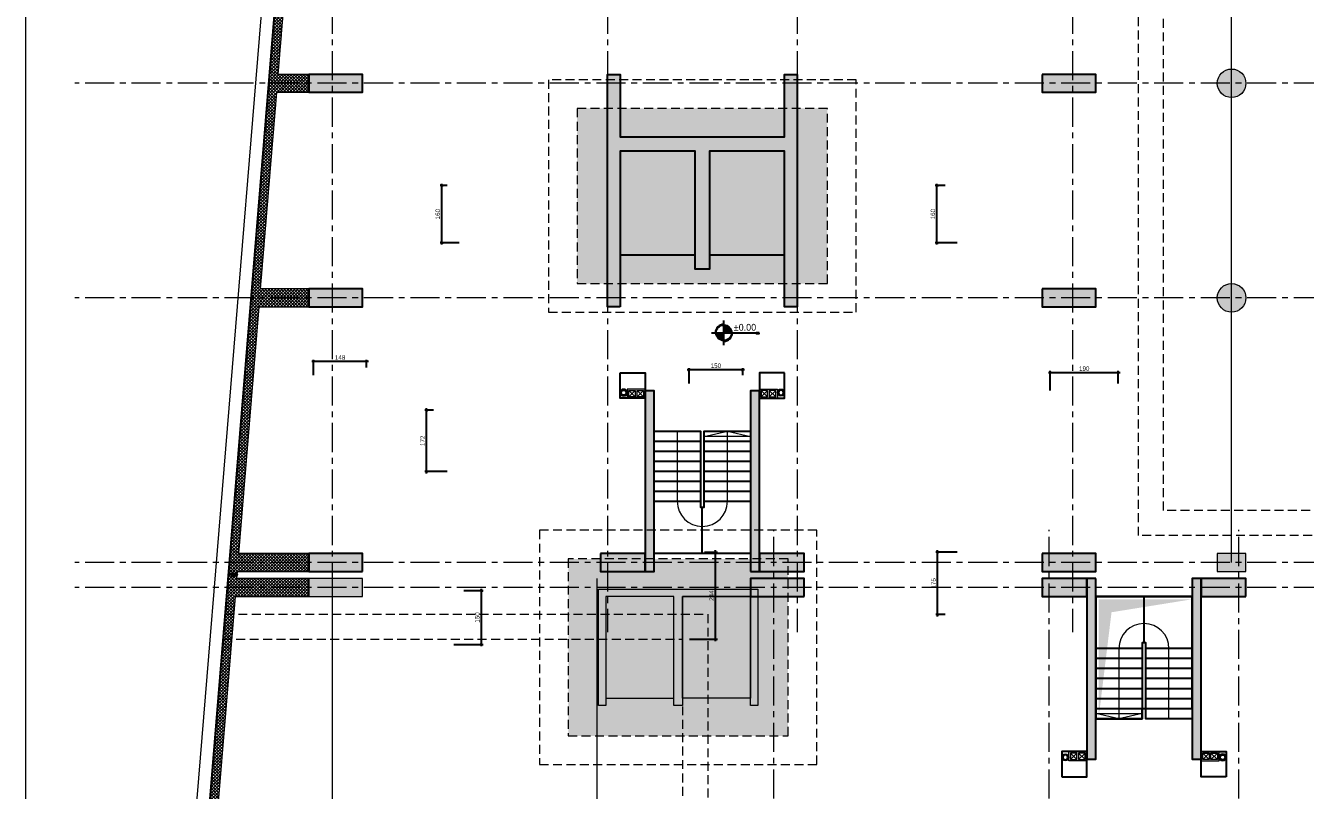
# Model space of a CAD drawing. Header units: centimetres. Extents: x 54080 to 84019, y -57712 to -39496.
# Drawn here: x 78618 to 82197, y -44004 to -41866 of the extents above; entities that cross this region are included whole.
import ezdxf
from ezdxf.enums import TextEntityAlignment as Align

# ---------------------------------------------------------------- set-up
doc = ezdxf.new("R2010")
doc.units = ezdxf.units.CM
doc.header["$LTSCALE"] = 50
doc.header["$MEASUREMENT"] = 0
for name, pattern in [('23486-A01$0${ Chain Double-Dash }', [0]), ('AXES', [2, 1.25, -0.25, 0.25, -0.25]), ('CACHE', [0.375, 0.25, -0.125]), ('CONTINU', [0]), ('Dot & Dashed', [335.138881, 158.75, -88.194444, 0, -88.194437])]:
    doc.linetypes.add(name, pattern=pattern)
doc.layers.get('0').update_dxf_attribs({"color": 8})
for name, color, linetype, lineweight in [('ARCHITECTE', 252, 'Continuous', 13), ('BETON CACHE', 4, 'CACHE', 5), ('BETON HACHURE', 253, 'Continuous', 13), ('JOINT JEKTO', 150, 'AXES', 35), ('PERCEMENT', 253, 'Continuous', 20)]:
    doc.layers.add(name, color=color, linetype=linetype, lineweight=lineweight)
for name, color, linetype in [('ARMINF', 1, 'Continuous'), ('AXES', 10, 'AXES'), ('BETON COUPE', 3, 'CONTINU'), ('BETON TRAME', 252, 'Continuous'), ('BETON VU', 2, 'Continuous'), ('BORD', 5, 'Continuous'), ('CARTOUCHE @ 1', 7, 'Continuous'), ('OMBRE', 253, 'Continuous')]:
    doc.layers.add(name, color=color, linetype=linetype)
doc.layers.add('FMULT', color=150, linetype='Continuous', plot=False)
doc.layers.add('HORS GEL', color=7, linetype='CACHE', lineweight=15, true_color=0x00661a)
doc.layers.add('PREFA MUR SUP TRAME', color=7, linetype='Continuous', true_color=0xd7c7ff)
doc.layers.add('TALUS TRAME 2', color=7, linetype='Continuous', true_color=0xecd8c6)
doc.styles.add('FA_Trebuchet 2.2 mm (cursiva-b.a)', font='trebucit.ttf', dxfattribs={"height": 2.2})
doc.styles.add('RS_TXT_50', font='arial.ttf', dxfattribs={"height": 12.5})
doc.dimstyles.new('RS_50CM_LINEAIRE', dxfattribs={"dimscale": 5, "dimtxt": 12.5, "dimasz": 1.5, "dimexe": 1, "dimexo": 2.5, "dimgap": 1, "dimtad": 1, "dimdec": 1, "dimrnd": 0.5, "dimdsep": 46, "dimtxsty": 'RS_TXT_50', "dimblk1": 'ARCHTICK', "dimblk2": 'ARCHTICK', "dimsah": 1, "dimcen": 2.5, "dimdle": 1, "dimclrt": 4, "dimadec": 0, "dimazin": 2, "dimtfac": 1, "dimtdec": 1, "dimtix": 1, "dimtmove": 2, "dimatfit": 3, "dimfxl": 1, "dimtolj": 1, "dimtzin": 0, "dimarcsym": 0})

# ---------------------------------------------------------------- blocks, each defined once
blk = doc.blocks.new('_ArchTick')
at = {"color": 0, "linetype": 'ByBlock', "const_width": 0.15}
blk.add_lwpolyline([(-0.5, -0.5), (0.5, 0.5)], dxfattribs=at)
blk = doc.blocks.new('*D2967')
at = {"layer": 'ARMINF', "color": 0, "lineweight": -2, "transparency": 16777216}
for p, q in [((79759.3, -42940.8), (79734.8, -42940.8)), ((79739.8, -43117.8), (79739.8, -42935.8)), ((79797.3, -43112.8), (79734.8, -43112.8))]:
    blk.add_line(p, q, dxfattribs=at)
at = {"layer": 'Defpoints', "color": 0, "transparency": 16777216}
for p in [(79739.8, -42940.8), (79771.8, -42940.8), (79809.8, -43112.8)]:
    blk.add_point(p, dxfattribs=at)
at = {"layer": 'ARMINF', "color": 0, "lineweight": -2, "transparency": 16777216, "xscale": 7.5, "yscale": 7.5, "zscale": 7.5}
for p, rotation in [((79739.8, -42940.8), 90), ((79739.8, -43112.8), 270)]:
    blk.add_blockref('_ArchTick', p, dxfattribs=dict(at, rotation=rotation))
at = {"layer": 'ARMINF', "color": 4, "transparency": 16777216, "insert": (79728.5, -43026.8), "char_height": 12.5, "attachment_point": 5, "rotation": 90, "style": 'RS_TXT_50'}
blk.add_mtext('\\A1;172', dxfattribs=at)
blk = doc.blocks.new('*D2968')
at = {"layer": 'ARMINF', "color": 0, "lineweight": -2, "transparency": 16777216}
for p, q in [((79797.3, -42312.8), (79777.3, -42312.8)), ((79782.3, -42477.8), (79782.3, -42307.8)), ((79831.2, -42472.8), (79777.3, -42472.8))]:
    blk.add_line(p, q, dxfattribs=at)
at = {"layer": 'Defpoints', "color": 0, "transparency": 16777216}
for p in [(79782.3, -42312.8), (79809.8, -42312.8), (79843.7, -42472.8)]:
    blk.add_point(p, dxfattribs=at)
at = {"layer": 'ARMINF', "color": 0, "lineweight": -2, "transparency": 16777216, "xscale": 7.5, "yscale": 7.5, "zscale": 7.5}
for p, rotation in [((79782.3, -42312.8), 90), ((79782.3, -42472.8), 270)]:
    blk.add_blockref('_ArchTick', p, dxfattribs=dict(at, rotation=rotation))
at = {"layer": 'ARMINF', "color": 4, "transparency": 16777216, "insert": (79771, -42392.8), "char_height": 12.5, "attachment_point": 5, "rotation": 90, "style": 'RS_TXT_50'}
blk.add_mtext('\\A1;160', dxfattribs=at)
blk = doc.blocks.new('*D2970')
at = {"layer": 'ARMINF', "color": 0, "lineweight": -2, "transparency": 16777216}
for p, q in [((81223.7, -43337.8), (81163.7, -43337.8)), ((81168.7, -43517.8), (81168.7, -43332.8)), ((81189.8, -43512.8), (81163.7, -43512.8))]:
    blk.add_line(p, q, dxfattribs=at)
at = {"layer": 'Defpoints', "color": 0, "transparency": 16777216}
for p in [(81168.7, -43337.8), (81236.2, -43337.8), (81202.3, -43512.8)]:
    blk.add_point(p, dxfattribs=at)
at = {"layer": 'ARMINF', "color": 0, "lineweight": -2, "transparency": 16777216, "xscale": 7.5, "yscale": 7.5, "zscale": 7.5}
for p, rotation in [((81168.7, -43337.8), 90), ((81168.7, -43512.8), 270)]:
    blk.add_blockref('_ArchTick', p, dxfattribs=dict(at, rotation=rotation))
at = {"layer": 'ARMINF', "color": 4, "transparency": 16777216, "insert": (81157.3, -43425.3), "char_height": 12.5, "attachment_point": 5, "rotation": 90, "style": 'RS_TXT_50'}
blk.add_mtext('\\A1;175', dxfattribs=at)
blk = doc.blocks.new('*D2971')
at = {"layer": 'ARMINF', "color": 0, "lineweight": -2, "transparency": 16777216}
for p, q in [((81189.8, -42312.8), (81161.9, -42312.8)), ((81166.9, -42477.8), (81166.9, -42307.8)), ((81223.7, -42472.8), (81161.9, -42472.8))]:
    blk.add_line(p, q, dxfattribs=at)
at = {"layer": 'Defpoints', "color": 0, "transparency": 16777216}
for p in [(81166.9, -42312.8), (81202.3, -42312.8), (81236.2, -42472.8)]:
    blk.add_point(p, dxfattribs=at)
at = {"layer": 'ARMINF', "color": 0, "lineweight": -2, "transparency": 16777216, "xscale": 7.5, "yscale": 7.5, "zscale": 7.5}
for p, rotation in [((81166.9, -42312.8), 90), ((81166.9, -42472.8), 270)]:
    blk.add_blockref('_ArchTick', p, dxfattribs=dict(at, rotation=rotation))
at = {"layer": 'ARMINF', "color": 4, "transparency": 16777216, "insert": (81155.6, -42392.8), "char_height": 12.5, "attachment_point": 5, "rotation": 90, "style": 'RS_TXT_50'}
blk.add_mtext('\\A1;160', dxfattribs=at)
blk = doc.blocks.new('*D2980')
at = {"layer": 'ARMINF', "color": 0, "lineweight": -2, "transparency": 16777216}
for p, q in [((79844, -43445.8), (79898, -43445.8)), ((79893, -43601), (79893, -43440.8)), ((79816.3, -43596), (79898, -43596))]:
    blk.add_line(p, q, dxfattribs=at)
at = {"layer": 'Defpoints', "color": 0, "transparency": 16777216}
for p in [(79831.5, -43445.8), (79893, -43445.8), (79803.8, -43596)]:
    blk.add_point(p, dxfattribs=at)
at = {"layer": 'ARMINF', "color": 0, "lineweight": -2, "transparency": 16777216, "xscale": 7.5, "yscale": 7.5, "zscale": 7.5}
for p, rotation in [((79893, -43445.8), 90), ((79893, -43596), 270)]:
    blk.add_blockref('_ArchTick', p, dxfattribs=dict(at, rotation=rotation))
at = {"layer": 'ARMINF', "color": 4, "transparency": 16777216, "insert": (79881.6, -43520.9), "char_height": 12.5, "attachment_point": 5, "rotation": 90, "style": 'RS_TXT_50'}
blk.add_mtext('\\A1;150', dxfattribs=at)
blk = doc.blocks.new('*D2981')
at = {"layer": 'ARMINF', "color": 0, "lineweight": -2, "transparency": 16777216}
for p, q in [((80516.7, -43337.8), (80552.9, -43337.8)), ((80547.9, -43586.8), (80547.9, -43332.8)), ((80474.6, -43581.8), (80552.9, -43581.8))]:
    blk.add_line(p, q, dxfattribs=at)
at = {"layer": 'Defpoints', "color": 0, "transparency": 16777216}
for p in [(80504.2, -43337.8), (80547.9, -43337.8), (80462.1, -43581.8)]:
    blk.add_point(p, dxfattribs=at)
at = {"layer": 'ARMINF', "color": 0, "lineweight": -2, "transparency": 16777216, "xscale": 7.5, "yscale": 7.5, "zscale": 7.5}
for p, rotation in [((80547.9, -43337.8), 90), ((80547.9, -43581.8), 270)]:
    blk.add_blockref('_ArchTick', p, dxfattribs=dict(at, rotation=rotation))
at = {"layer": 'ARMINF', "color": 4, "transparency": 16777216, "insert": (80536.6, -43459.8), "char_height": 12.5, "attachment_point": 5, "rotation": 90, "style": 'RS_TXT_50'}
blk.add_mtext('\\A1;244', dxfattribs=at)
blk = doc.blocks.new('*D2984')
at = {"layer": 'ARMINF', "color": 0, "lineweight": -2, "transparency": 16777216}
for p, q in [((79423.8, -42843.1), (79423.8, -42800.2)), ((79572, -42821.3), (79572, -42800.2)), ((79577, -42805.2), (79418.8, -42805.2))]:
    blk.add_line(p, q, dxfattribs=at)
at = {"layer": 'Defpoints', "color": 0, "transparency": 16777216}
for p in [(79423.8, -42805.2), (79572, -42833.8), (79423.8, -42855.6)]:
    blk.add_point(p, dxfattribs=at)
at = {"layer": 'ARMINF', "color": 0, "lineweight": -2, "transparency": 16777216, "xscale": 7.5, "yscale": 7.5, "zscale": 7.5, "rotation": 180}
blk.add_blockref('_ArchTick', (79423.8, -42805.2), dxfattribs=at)
at = {"layer": 'ARMINF', "color": 0, "lineweight": -2, "transparency": 16777216, "xscale": 7.5, "yscale": 7.5, "zscale": 7.5}
blk.add_blockref('_ArchTick', (79572, -42805.2), dxfattribs=at)
at = {"layer": 'ARMINF', "color": 4, "transparency": 16777216, "insert": (79497.9, -42793.8), "char_height": 12.5, "attachment_point": 5, "style": 'RS_TXT_50'}
blk.add_mtext('\\A1;148', dxfattribs=at)
blk = doc.blocks.new('*D2985')
at = {"layer": 'ARMINF', "color": 0, "lineweight": -2, "transparency": 16777216}
for p, q in [((80628.8, -42828.2), (80468.8, -42828.2)), ((80473.8, -42866.3), (80473.8, -42823.2)), ((80623.8, -42843.1), (80623.8, -42823.2))]:
    blk.add_line(p, q, dxfattribs=at)
at = {"layer": 'Defpoints', "color": 0, "transparency": 16777216}
for p in [(80473.8, -42828.2), (80623.8, -42855.6), (80473.8, -42878.8)]:
    blk.add_point(p, dxfattribs=at)
at = {"layer": 'ARMINF', "color": 0, "lineweight": -2, "transparency": 16777216, "xscale": 7.5, "yscale": 7.5, "zscale": 7.5, "rotation": 180}
blk.add_blockref('_ArchTick', (80473.8, -42828.2), dxfattribs=at)
at = {"layer": 'ARMINF', "color": 0, "lineweight": -2, "transparency": 16777216, "xscale": 7.5, "yscale": 7.5, "zscale": 7.5}
blk.add_blockref('_ArchTick', (80623.8, -42828.2), dxfattribs=at)
at = {"layer": 'ARMINF', "color": 4, "transparency": 16777216, "insert": (80548.8, -42816.8), "char_height": 12.5, "attachment_point": 5, "style": 'RS_TXT_50'}
blk.add_mtext('\\A1;150', dxfattribs=at)
blk = doc.blocks.new('*D2986')
at = {"layer": 'ARMINF', "color": 0, "lineweight": -2, "transparency": 16777216}
for p, q in [((81678.8, -42836.4), (81478.8, -42836.4)), ((81483.8, -42886), (81483.8, -42831.4)), ((81673.8, -42866.3), (81673.8, -42831.4))]:
    blk.add_line(p, q, dxfattribs=at)
at = {"layer": 'Defpoints', "color": 0, "transparency": 16777216}
for p in [(81483.8, -42836.4), (81483.8, -42898.5), (81673.8, -42878.8)]:
    blk.add_point(p, dxfattribs=at)
at = {"layer": 'ARMINF', "color": 0, "lineweight": -2, "transparency": 16777216, "xscale": 7.5, "yscale": 7.5, "zscale": 7.5, "rotation": 180}
blk.add_blockref('_ArchTick', (81483.8, -42836.4), dxfattribs=at)
at = {"layer": 'ARMINF', "color": 0, "lineweight": -2, "transparency": 16777216, "xscale": 7.5, "yscale": 7.5, "zscale": 7.5}
blk.add_blockref('_ArchTick', (81673.8, -42836.4), dxfattribs=at)
at = {"layer": 'ARMINF', "color": 4, "transparency": 16777216, "insert": (81578.8, -42825), "char_height": 12.5, "attachment_point": 5, "style": 'RS_TXT_50'}
blk.add_mtext('\\A1;190', dxfattribs=at)
blk = doc.blocks.new('Cota de Nivel (planta)')
h = blk.add_hatch(color=256)
h.dxf.hatch_style = 1
h.paths.add_polyline_path([(2.5, 0, 0.4142136), (0, 2.5), (0, 0)])
h.paths.add_polyline_path([(-2.5, 0, 0.4142136), (0, -2.5), (0, 0)])
h = blk.add_hatch(color=256)
h.dxf.hatch_style = 1
h.paths.add_polyline_path([(10.5, 0), (10.5, -0.25), (11.5, -0.25), (11.5, 0)])
for p, q in [((-4, 0), (11.5, 0)), ((0, -4), (0, 4))]:
    blk.add_line(p, q)
blk.add_lwpolyline([(11.5, 0), (10.5, 0), (10.5, -0.25), (11.5, -0.25)], close=True)
blk.add_circle((0, 0), 2.5)
for start, end in [(90, 180), (270, 0)]:
    blk.add_arc((0, 0), 2.725, start, end)
at = {"style": 'FA_Trebuchet 2.2 mm (cursiva-b.a)', "flags": 8}
blk.add_attdef('NIVEL', text='', height=2.2, dxfattribs=at).set_placement((3.175, 1.775), align=Align.MIDDLE_LEFT)

msp = doc.modelspace()

# ---------------------------------------------------------------- hatches: boundary and pattern name
at = {"layer": 'BETON HACHURE', "transparency": 33554585}
h = msp.add_hatch(dxfattribs=at)
h.set_pattern_fill('ANSI37', color=256, scale=50, angle=270, style=0)
h.set_pattern_definition([(315, (25399.573, 28300.811), (4.4194174, 4.4194174), []), (45, (25399.573, 28300.811), (-4.4194174, 4.4194174), [])])
h.paths.add_polyline_path([(80895.79, -43201.8), (80920.79, -43201.8), (80920.79, -43526.8), (80895.79, -43526.8)], flags=0)
h.paths.add_polyline_path([(80895.79, -43201.8), (80920.79, -43201.8), (80920.79, -43526.8), (80895.79, -43526.8)], flags=0)
h.paths.add_polyline_path([(83075.78, -43341.94), (83075.79, -43391.94), (83155.79, -43391.94), (83155.78, -43341.94)], flags=0)
h.paths.add_polyline_path([(82695.78, -43341.94), (82695.78, -43391.94), (82775.78, -43391.94), (82775.78, -43341.94)], flags=0)
edge = h.paths.add_edge_path(flags=0)
edge.add_arc((82735.78, -42026.94), 40, 0, 360)
edge = h.paths.add_edge_path(flags=0)
edge.add_arc((82735.78, -41351.94), 40, 0, 360)
edge = h.paths.add_edge_path(flags=0)
edge.add_arc((82735.78, -42626.94), 40, 0, 360)
h.paths.add_polyline_path([(83580.79, -40881.8), (79391.94, -40881.8), (79002.65, -45618.5), (83580.79, -46068.09)])
edge = h.paths.add_edge_path(flags=0)
edge.add_arc((82735.78, -42626.94), 40, 0, 360)
h.paths.add_polyline_path([(81520.79, -40906.8), (81520.79, -41326.94), (81545.79, -41326.94), (81545.79, -40906.8), (83115.79, -40906.8), (83115.78, -41376.94), (83155.79, -41376.94), (83155.79, -40906.8), (83555.79, -40906.8), (83555.79, -42636.94), (83155.79, -42636.94), (83155.79, -42001.94), (83115.78, -42001.94), (83115.78, -42666.94), (83555.79, -42666.94), (83555.79, -43411.94), (83115.78, -43411.94), (83115.78, -44801.94), (83155.79, -44801.94), (83155.79, -43441.94), (83555.79, -43441.94), (83555.79, -46040.52), (82783.29, -45964.65), (82783.29, -45476.94), (82758.29, -45476.94), (82758.29, -45962.2), (81453.29, -45834.04), (81453.29, -45476.94), (81428.29, -45476.94), (81428.29, -45831.59), (80240.79, -45714.97), (80240.79, -45476.94), (80190.79, -45476.94), (80190.79, -45710.06), (79029.58, -45596.03), (79100.93, -44727.94), (79410.79, -44727.94), (79410.79, -44677.94), (79105.04, -44677.94), (79204.97, -43461.94), (79410.79, -43461.94), (79410.79, -43411.94), (79209.08, -43411.94), (79210.93, -43391.94), (79410.79, -43391.94), (79410.79, -43341.94), (79214.84, -43341.94), (79271.54, -42651.94), (79410.79, -42651.94), (79410.79, -42601.94), (79275.65, -42601.94), (79320.86, -42051.94), (79410.79, -42051.94), (79410.79, -42001.94), (79324.97, -42001.94), (79414.97, -40906.8), (80193.29, -40906.8), (80193.29, -41326.94), (80218.29, -41326.94), (80218.29, -40906.8)], flags=16)
h.paths.add_polyline_path([(82695.78, -42586.94), (82695.78, -42666.94), (82775.78, -42666.94), (82775.78, -42586.94)], flags=0)
at = {"layer": 'BETON TRAME', "transparency": 33554559}
h = msp.add_hatch(color=256, dxfattribs=at)
h.dxf.hatch_style = 1
h.paths.add_polyline_path([(80280.79, -42651.94), (80245.78, -42651.94), (80245.78, -42001.94), (80280.79, -42001.94), (80280.79, -42176.94), (80740.79, -42176.94), (80740.79, -42001.94), (80775.78, -42001.94), (80775.78, -42651.94), (80740.79, -42651.94), (80740.79, -42216.94), (80530.79, -42216.94), (80530.79, -42546.94), (80490.79, -42546.94), (80490.79, -42216.94), (80280.79, -42216.94)])
h.paths.add_polyline_path([(79410.79, -41326.94), (79410.79, -41376.94), (79560.79, -41376.94), (79560.79, -41326.94)])
h.paths.add_polyline_path([(80130.79, -41326.94), (80130.79, -41376.94), (80280.79, -41376.94), (80280.79, -41326.94)])
h.paths.add_polyline_path([(80740.79, -41326.94), (80740.79, -41376.94), (80890.79, -41376.94), (80890.79, -41326.94)])
h.paths.add_polyline_path([(81460.79, -41326.94), (81460.79, -41376.94), (81610.79, -41376.94), (81610.79, -41326.94)])
h.paths.add_polyline_path([(81460.78, -42001.94), (81460.78, -42051.94), (81610.78, -42051.94), (81610.78, -42001.94)])
h.paths.add_polyline_path([(79410.79, -42001.94), (79410.79, -42051.94), (79560.79, -42051.94), (79560.79, -42001.94)])
h.paths.add_polyline_path([(79410.79, -42601.94), (79410.79, -42651.94), (79560.79, -42651.94), (79560.79, -42601.94)])
h.paths.add_polyline_path([(81460.78, -42601.94), (81460.78, -42651.94), (81610.78, -42651.94), (81610.78, -42601.94)])
h.paths.add_polyline_path([(81460.78, -43341.94), (81460.78, -43391.94), (81610.78, -43391.94), (81610.78, -43341.94)])
h.paths.add_polyline_path([(79560.79, -43391.94), (79560.79, -43341.94), (79410.79, -43341.94), (79410.79, -43391.94)])
h.paths.add_polyline_path([(80225.79, -43341.94), (80225.79, -43391.94), (80350.79, -43391.94), (80350.79, -43341.94)])
h.paths.add_polyline_path([(80670.78, -43341.94), (80670.78, -43391.94), (80795.79, -43391.94), (80795.79, -43341.94)])
h.paths.add_polyline_path([(80645.79, -43391.94), (80670.78, -43391.94), (80670.78, -42886.94), (80645.79, -42886.94)])
h.paths.add_polyline_path([(80350.79, -43391.94), (80375.79, -43391.94), (80375.79, -42886.94), (80350.79, -42886.94)])
h = msp.add_hatch(color=256, dxfattribs=at)
h.dxf.hatch_style = 1
h.paths.add_polyline_path([(81975.79, -44151.94), (82010.79, -44151.94), (82010.79, -44801.94), (81975.79, -44801.94), (81975.79, -44626.94), (81515.79, -44626.94), (81515.79, -44801.94), (81480.79, -44801.94), (81480.79, -44151.94), (81515.79, -44151.94), (81515.79, -44586.94), (81725.79, -44586.94), (81725.79, -44256.94), (81765.79, -44256.94), (81765.79, -44586.94), (81975.79, -44586.94)])
h.paths.add_polyline_path([(82845.79, -45476.94), (82845.79, -45426.94), (82695.79, -45426.94), (82695.79, -45476.94)])
h.paths.add_polyline_path([(82125.79, -45476.94), (82125.79, -45426.94), (81975.79, -45426.94), (81975.79, -45476.94)])
h.paths.add_polyline_path([(81515.79, -45476.94), (81515.79, -45426.94), (81365.79, -45426.94), (81365.79, -45476.94)])
h.paths.add_polyline_path([(80795.79, -45476.94), (80795.79, -45426.94), (80645.79, -45426.94), (80645.79, -45476.94)])
h.paths.add_polyline_path([(80795.79, -44801.94), (80795.79, -44751.94), (80645.79, -44751.94), (80645.79, -44801.94)])
h.paths.add_polyline_path([(82845.79, -44801.94), (82845.79, -44751.94), (82695.79, -44751.94), (82695.79, -44801.94)])
h.paths.add_polyline_path([(82845.79, -44201.94), (82845.79, -44151.94), (82695.79, -44151.94), (82695.79, -44201.94)])
h.paths.add_polyline_path([(80795.79, -44201.94), (80795.79, -44151.94), (80645.79, -44151.94), (80645.79, -44201.94)])
h.paths.add_polyline_path([(80795.79, -43461.94), (80795.79, -43411.94), (80645.79, -43411.94), (80645.79, -43461.94)])
h.paths.add_polyline_path([(82695.79, -43411.94), (82695.79, -43461.94), (82845.79, -43461.94), (82845.79, -43411.94)])
h.paths.add_polyline_path([(82030.79, -43461.94), (82030.79, -43411.94), (81905.79, -43411.94), (81905.79, -43461.94)])
h.paths.add_polyline_path([(81585.79, -43461.94), (81585.79, -43411.94), (81460.79, -43411.94), (81460.79, -43461.94)])
h.paths.add_polyline_path([(81610.79, -43411.94), (81585.79, -43411.94), (81585.79, -43916.94), (81610.79, -43916.94)])
h.paths.add_polyline_path([(81905.79, -43411.94), (81880.79, -43411.94), (81880.79, -43916.94), (81905.79, -43916.94)])
at = {"layer": 'PERCEMENT', "linetype": 'Continuous', "lineweight": 0}
h = msp.add_hatch(color=256, dxfattribs=at)
edge = h.paths.add_edge_path()
edge.add_ellipse((80290.79, -42891.94), major_axis=(-5.66, -5.66), ratio=1, start_angle=-45, end_angle=135, ccw=False)
edge.add_ellipse((80290.79, -42891.94), major_axis=(-5.66, -5.66), ratio=1, start_angle=135, end_angle=315, ccw=False)
edge = h.paths.add_edge_path(flags=0)
edge.add_ellipse((80290.79, -42891.94), major_axis=(-4.24, -4.24), ratio=1, start_angle=135, end_angle=315)
edge.add_ellipse((80290.79, -42891.94), major_axis=(-4.24, -4.24), ratio=1, start_angle=315, end_angle=495)
h = msp.add_hatch(color=256, dxfattribs=at)
h.paths.add_polyline_path([(80300.79, -42907.94), (80350.79, -42907.94), (80350.79, -42881.94), (80300.79, -42881.94)])
h.paths.add_polyline_path([(80305.45, -42903.94), (80305.45, -42885.94), (80323.45, -42885.94), (80323.45, -42903.94)], flags=0)
h.paths.add_polyline_path([(80328.12, -42903.94), (80328.12, -42885.94), (80346.12, -42885.94), (80346.12, -42903.94)], flags=0)
h = msp.add_hatch(color=256, dxfattribs=at)
h.paths.add_polyline_path([(80720.78, -42907.94), (80670.78, -42907.94), (80670.78, -42881.94), (80720.78, -42881.94)])
h.paths.add_polyline_path([(80716.12, -42903.94), (80716.12, -42885.94), (80698.12, -42885.94), (80698.12, -42903.94)], flags=0)
h.paths.add_polyline_path([(80693.45, -42903.94), (80693.45, -42885.94), (80675.45, -42885.94), (80675.45, -42903.94)], flags=0)
h = msp.add_hatch(color=256, dxfattribs=at)
edge = h.paths.add_edge_path()
edge.add_ellipse((80730.79, -42891.94), major_axis=(5.66, -5.66), ratio=1, start_angle=225, end_angle=405)
edge.add_ellipse((80730.79, -42891.94), major_axis=(5.66, -5.66), ratio=1, start_angle=45, end_angle=225)
edge = h.paths.add_edge_path(flags=0)
edge.add_ellipse((80730.79, -42891.94), major_axis=(4.24, -4.24), ratio=1, start_angle=45, end_angle=225, ccw=False)
edge.add_ellipse((80730.79, -42891.94), major_axis=(4.24, -4.24), ratio=1, start_angle=-135, end_angle=45, ccw=False)
h = msp.add_hatch(color=256, dxfattribs=at)
edge = h.paths.add_edge_path()
edge.add_ellipse((81525.79, -43911.94), major_axis=(-5.66, 5.66), ratio=1, start_angle=225, end_angle=405)
edge.add_ellipse((81525.79, -43911.94), major_axis=(-5.66, 5.66), ratio=1, start_angle=45, end_angle=225)
edge = h.paths.add_edge_path(flags=0)
edge.add_ellipse((81525.79, -43911.94), major_axis=(-4.24, 4.24), ratio=1, start_angle=45, end_angle=225, ccw=False)
edge.add_ellipse((81525.79, -43911.94), major_axis=(-4.24, 4.24), ratio=1, start_angle=-135, end_angle=45, ccw=False)
h = msp.add_hatch(color=256, dxfattribs=at)
h.paths.add_polyline_path([(81535.79, -43895.94), (81585.79, -43895.94), (81585.79, -43921.94), (81535.79, -43921.94)])
h.paths.add_polyline_path([(81540.45, -43899.94), (81540.45, -43917.94), (81558.45, -43917.94), (81558.45, -43899.94)], flags=0)
h.paths.add_polyline_path([(81563.12, -43899.94), (81563.12, -43917.94), (81581.12, -43917.94), (81581.12, -43899.94)], flags=0)
h = msp.add_hatch(color=256, dxfattribs=at)
h.paths.add_polyline_path([(81955.79, -43895.94), (81905.79, -43895.94), (81905.79, -43921.94), (81955.79, -43921.94)])
h.paths.add_polyline_path([(81951.12, -43899.94), (81951.12, -43917.94), (81933.12, -43917.94), (81933.12, -43899.94)], flags=0)
h.paths.add_polyline_path([(81928.45, -43899.94), (81928.45, -43917.94), (81910.45, -43917.94), (81910.45, -43899.94)], flags=0)
h = msp.add_hatch(color=256, dxfattribs=at)
edge = h.paths.add_edge_path()
edge.add_ellipse((81965.79, -43911.94), major_axis=(5.66, 5.66), ratio=1, start_angle=-45, end_angle=135, ccw=False)
edge.add_ellipse((81965.79, -43911.94), major_axis=(5.66, 5.66), ratio=1, start_angle=135, end_angle=315, ccw=False)
edge = h.paths.add_edge_path(flags=0)
edge.add_ellipse((81965.79, -43911.94), major_axis=(4.24, 4.24), ratio=1, start_angle=135, end_angle=315)
edge.add_ellipse((81965.79, -43911.94), major_axis=(4.24, 4.24), ratio=1, start_angle=315, end_angle=495)
at = {"layer": 'PREFA MUR SUP TRAME'}
h = msp.add_hatch(color=256, dxfattribs=at)
h.paths.add_polyline_path([(81950.79, -43341.94), (81950.79, -43391.94), (82030.79, -43391.94), (82030.79, -43341.94)])
h.paths.add_polyline_path([(80240.79, -43766.94), (80220.79, -43766.94), (80220.79, -43441.94), (80665.79, -43441.94), (80665.79, -43766.94), (80645.79, -43766.94), (80645.79, -43461.94), (80455.79, -43461.94), (80455.79, -43766.94), (80430.79, -43766.94), (80430.79, -43461.94), (80240.79, -43461.94)])
h.paths.add_polyline_path([(80240.79, -44151.94), (80190.79, -44151.94), (80190.79, -44301.94), (80240.79, -44301.94)])
h.paths.add_polyline_path([(79560.79, -44201.94), (79560.79, -44151.94), (79410.79, -44151.94), (79410.79, -44201.94)])
h.paths.add_polyline_path([(79560.79, -44727.94), (79560.79, -44677.94), (79410.79, -44677.94), (79410.79, -44727.94)])
h.paths.add_polyline_path([(80240.79, -44576.94), (80190.79, -44576.94), (80190.79, -44726.94), (80240.79, -44726.94)])
h.paths.add_polyline_path([(80240.79, -45326.94), (80190.79, -45326.94), (80190.79, -45476.94), (80240.79, -45476.94)])
h.paths.add_polyline_path([(79560.79, -45421.94), (79560.79, -45371.94), (79410.79, -45371.94), (79410.79, -45421.94)])
h.paths.add_polyline_path([(79560.79, -43461.94), (79560.79, -43411.94), (79410.79, -43411.94), (79410.79, -43461.94)])
edge = h.paths.add_edge_path()
edge.add_arc((81990.79, -42626.94), 40, 0, 360)
edge = h.paths.add_edge_path()
edge.add_arc((81990.79, -42026.94), 40, 0, 360)
edge = h.paths.add_edge_path()
edge.add_arc((82110.79, -41351.94), 40, 0, 360)
h.paths.add_polyline_path([(80645.79, -44677.98), (80695.79, -44677.98), (80695.79, -44751.98), (80645.79, -44751.98)])
at = {"layer": 'TALUS TRAME 2', "transparency": 33554687}
h = msp.add_hatch(color=256, dxfattribs=at)
h.dxf.hatch_style = 1
h.paths.add_polyline_path([(80160.79, -42586.94), (80860.79, -42586.94), (80860.79, -42096.94), (80160.79, -42096.94)])
h = msp.add_hatch(color=256, dxfattribs=at)
h.dxf.hatch_style = 1
h.paths.add_polyline_path([(80135.79, -43851.94), (80750.79, -43851.94), (80750.79, -43356.94), (80135.79, -43356.94)])

# ---------------------------------------------------------------- linework, layer by layer
at = {"layer": 'ARCHITECTE'}
for points in [[(80440.79, -42999.94), (80440.79, -43195.94, 1), (80580.79, -43195.94), (80580.79, -42999.94), (80645.79, -43014.73), (80515.79, -43014.73), (80580.79, -42999.94)], [(81815.79, -43803.94), (81815.79, -43607.94, 1), (81675.79, -43607.94), (81675.79, -43803.94), (81610.79, -43789.16), (81740.79, -43789.16), (81675.79, -43803.94)]]:
    msp.add_lwpolyline(points, format="xyb", dxfattribs=at)
at = {"layer": 'AXES', "lineweight": 5, "ltscale": 1.3}
for p, q in [((79475.78, -40636.94), (79475.78, -43716.94)), ((80245.78, -40636.94), (80245.78, -43561.92)), ((80775.78, -40636.94), (80775.78, -43561.92)), ((81545.79, -40636.94), (81545.79, -43561.92)), ((83935.79, -42026.94), (78755.79, -42026.94)), ((83935.79, -42626.94), (78755.79, -42626.94)), ((80710.79, -46366.94), (80710.79, -43275.35)), ((81480.79, -46366.94), (81480.79, -43275.35)), ((82010.79, -46366.94), (82010.79, -43275.35)), ((83935.79, -43366.94), (78755.79, -43366.94)), ((83935.79, -43436.94), (78755.79, -43436.94))]:
    msp.add_line(p, q, dxfattribs=at)
at = {"layer": 'BETON CACHE', "color": 232, "linetype": 'Dot & Dashed', "ltscale": 2}
msp.add_lwpolyline([(83616.41, -46202.04), (82303.17, -46162.29), (78955.92, -45756.51), (79357.02, -40875.84), (83006.3, -40762.32), (83595.7, -40768.89)], close=True, dxfattribs=at)
at = {"layer": 'BETON CACHE', "lineweight": 5, "ltscale": 2}
for points in [[(80455.79, -45666.94), (83035.79, -45666.94), (83035.79, -43221.94), (81800.79, -43221.94), (81800.79, -41136.94), (79370.97, -41136.94), (79170.03, -43581.94), (80455.79, -43581.94)], [(80525.79, -45596.94), (82965.79, -45596.94), (82965.79, -43291.94), (81730.79, -43291.94), (81730.79, -41206.94), (79365.22, -41206.94), (79175.78, -43511.94), (80525.79, -43511.94)], [(80055.79, -43931.94), (80830.79, -43931.94), (80830.79, -43276.94), (80055.79, -43276.94)], [(80135.79, -43851.94), (80750.79, -43851.94), (80750.79, -43356.94), (80135.79, -43356.94)]]:
    msp.add_lwpolyline(points, close=True, dxfattribs=at)
at = {"layer": 'BETON CACHE', "ltscale": 2}
for points in [[(80080.79, -42666.94), (80940.79, -42666.94), (80940.79, -42016.94), (80080.79, -42016.94)], [(80160.79, -42586.94), (80860.79, -42586.94), (80860.79, -42096.94), (80160.79, -42096.94)]]:
    msp.add_lwpolyline(points, close=True, dxfattribs=at)
at = {"layer": 'BETON COUPE', "lineweight": 5}
for points in [[(83580.79, -40881.8), (79391.94, -40881.8), (79002.65, -45618.5), (83580.79, -46068.09)], [(81950.79, -43341.94), (81950.79, -43391.94), (82030.79, -43391.94), (82030.79, -43341.94)], [(79560.79, -43461.94), (79560.79, -43411.94), (79410.79, -43411.94), (79410.79, -43461.94)], [(80240.79, -43766.94), (80220.79, -43766.94), (80220.79, -43441.94), (80665.79, -43441.94), (80665.79, -43766.94), (80645.79, -43766.94), (80645.79, -43461.94), (80455.79, -43461.94), (80455.79, -43766.94), (80430.79, -43766.94), (80430.79, -43461.94), (80240.79, -43461.94)]]:
    msp.add_lwpolyline(points, close=True, dxfattribs=at)
msp.add_lwpolyline([(79105.04, -44677.94), (79204.97, -43461.94), (79410.79, -43461.94), (79410.79, -43411.94), (79209.08, -43411.94), (79210.73, -43391.93), (79410.79, -43391.94), (79410.79, -43341.94), (79214.84, -43341.94), (79271.54, -42651.94), (79410.79, -42651.94), (79410.79, -42601.94), (79275.65, -42601.94), (79320.86, -42051.94), (79410.79, -42051.94), (79410.79, -42001.94), (79324.97, -42001.94), (79414.97, -40906.8)], dxfattribs=at)
at = {"layer": 'BETON COUPE'}
for points in [[(79410.79, -42001.94), (79410.79, -42051.94), (79560.79, -42051.94), (79560.79, -42001.94)], [(80280.79, -42651.94), (80245.78, -42651.94), (80245.78, -42001.94), (80280.79, -42001.94), (80280.79, -42176.94), (80740.79, -42176.94), (80740.79, -42001.94), (80775.78, -42001.94), (80775.78, -42651.94), (80740.79, -42651.94), (80740.79, -42216.94), (80530.79, -42216.94), (80530.79, -42546.94), (80490.79, -42546.94), (80490.79, -42216.94), (80280.79, -42216.94)], [(81460.78, -42001.94), (81460.78, -42051.94), (81610.78, -42051.94), (81610.78, -42001.94)], [(79410.79, -42601.94), (79410.79, -42651.94), (79560.79, -42651.94), (79560.79, -42601.94)], [(81460.78, -42601.94), (81460.78, -42651.94), (81610.78, -42651.94), (81610.78, -42601.94)], [(80350.79, -43391.94), (80375.79, -43391.94), (80375.79, -42886.94), (80350.79, -42886.94)], [(80645.79, -43391.94), (80670.78, -43391.94), (80670.78, -42886.94), (80645.79, -42886.94)], [(79560.79, -43391.94), (79560.79, -43341.94), (79410.79, -43341.94), (79410.79, -43391.94)], [(80225.79, -43341.94), (80225.79, -43391.94), (80350.79, -43391.94), (80350.79, -43341.94)], [(80670.78, -43341.94), (80670.78, -43391.94), (80795.79, -43391.94), (80795.79, -43341.94)], [(81460.78, -43341.94), (81460.78, -43391.94), (81610.78, -43391.94), (81610.78, -43341.94)], [(80795.79, -43461.94), (80795.79, -43411.94), (80645.79, -43411.94), (80645.79, -43461.94)], [(81585.79, -43461.94), (81585.79, -43411.94), (81460.79, -43411.94), (81460.79, -43461.94)], [(81610.79, -43411.94), (81585.79, -43411.94), (81585.79, -43916.94), (81610.79, -43916.94)], [(81905.79, -43411.94), (81880.79, -43411.94), (81880.79, -43916.94), (81905.79, -43916.94)], [(82030.79, -43461.94), (82030.79, -43411.94), (81905.79, -43411.94), (81905.79, -43461.94)]]:
    msp.add_lwpolyline(points, close=True, dxfattribs=at)
at = {"layer": 'BETON COUPE', "lineweight": 5, "ltscale": 0.5}
for centre in [(81990.79, -42026.94), (81990.79, -42626.94)]:
    msp.add_circle(centre, 40, dxfattribs=at)
at = {"layer": 'BETON VU'}
for points in [[(80375.79, -42999.94), (80505.79, -42999.94), (80505.79, -43211.94), (80515.79, -43211.94), (80515.79, -42999.94), (80645.79, -42999.94), (80645.79, -43341.94), (80375.79, -43341.94)], [(81880.79, -43803.94), (81750.79, -43803.94), (81750.79, -43591.94), (81740.79, -43591.94), (81740.79, -43803.94), (81610.79, -43803.94), (81610.79, -43461.94), (81880.79, -43461.94)]]:
    msp.add_lwpolyline(points, close=True, dxfattribs=at)
for points in [[(80375.79, -43027.94), (80505.79, -43027.94)], [(80515.79, -43027.94), (80645.79, -43027.94)], [(80375.79, -43055.94), (80505.79, -43055.94)], [(80375.79, -43083.94), (80505.79, -43083.94)], [(80515.79, -43055.94), (80645.79, -43055.94)], [(80515.79, -43083.94), (80645.79, -43083.94)], [(80375.79, -43111.94), (80505.79, -43111.94)], [(80515.79, -43111.94), (80645.79, -43111.94)], [(80375.79, -43139.94), (80505.79, -43139.94)], [(80515.79, -43139.94), (80645.79, -43139.94)], [(80375.79, -43167.94), (80505.79, -43167.94)], [(80375.79, -43195.94), (80505.79, -43195.94)], [(80515.79, -43167.94), (80645.79, -43167.94)], [(80515.79, -43195.94), (80645.79, -43195.94)], [(80510.79, -43341.94), (80510.79, -43211.94)], [(81745.79, -43461.94), (81745.79, -43591.94)], [(81740.79, -43607.94), (81610.79, -43607.94)], [(81880.79, -43607.94), (81750.79, -43607.94)], [(81740.79, -43635.94), (81610.79, -43635.94)], [(81880.79, -43635.94), (81750.79, -43635.94)], [(81740.79, -43663.94), (81610.79, -43663.94)], [(81740.79, -43691.94), (81610.79, -43691.94)], [(81880.79, -43663.94), (81750.79, -43663.94)], [(81880.79, -43691.94), (81750.79, -43691.94)], [(81740.79, -43719.94), (81610.79, -43719.94)], [(81880.79, -43719.94), (81750.79, -43719.94)], [(81740.79, -43747.94), (81610.79, -43747.94)], [(81880.79, -43747.94), (81750.79, -43747.94)], [(81740.79, -43775.94), (81610.79, -43775.94)], [(81880.79, -43775.94), (81750.79, -43775.94)]]:
    msp.add_lwpolyline(points, dxfattribs=at)
at = {"layer": 'BORD'}
for points in [[(83580.79, -46068.09), (83580.79, -40881.8), (79391.94, -40881.8), (79002.65, -45618.5)], [(80280.79, -42506.94), (80490.79, -42506.94), (80490.79, -42216.94), (80280.79, -42216.94)], [(80530.79, -42506.94), (80740.79, -42506.94), (80740.79, -42216.94), (80530.79, -42216.94)], [(80280.79, -42836.94), (80350.79, -42836.94), (80350.79, -42907.94), (80280.79, -42907.94)], [(80740.79, -42836.94), (80670.78, -42836.94), (80670.78, -42907.94), (80740.79, -42907.94)], [(81880.79, -43461.94), (81610.79, -43461.94), (81610.79, -43803.94), (81740.79, -43803.94), (81740.79, -43774.94), (81880.79, -43774.94)], [(81515.78, -43966.94), (81585.79, -43966.94), (81585.79, -43895.94), (81515.78, -43895.94)], [(81975.79, -43966.94), (81905.79, -43966.94), (81905.79, -43895.94), (81975.79, -43895.94)]]:
    msp.add_lwpolyline(points, close=True, dxfattribs=at)
at = {"layer": 'BORD', "lineweight": 5, "ltscale": 0.5}
for points in [[(80240.79, -43746.94), (80430.79, -43746.94), (80430.79, -43461.94), (80240.79, -43461.94)], [(80455.79, -43461.94), (80645.79, -43461.94), (80645.79, -43746.94), (80455.79, -43746.94)]]:
    msp.add_lwpolyline(points, close=True, dxfattribs=at)
at = {"layer": 'FMULT', "lineweight": 5, "ltscale": 0.5}
msp.add_lwpolyline([(78618.36, -46474.05), (83914.12, -46474.05), (83914.12, -40129.83), (78618.36, -40129.83)], close=True, dxfattribs=at)
at = {"layer": 'HORS GEL', "linetype": '23486-A01$0${ Chain Double-Dash }', "ltscale": 1.2}
for p, q in [((81990.79, -43366.94), (81990.79, -40636.94)), ((79475.78, -43411.94), (79475.78, -46366.94)), ((80215.79, -43411.94), (80215.79, -46366.94))]:
    msp.add_line(p, q, dxfattribs=at)
at = {"layer": 'JOINT JEKTO', "lineweight": 5, "ltscale": 0.5}
for p, q in [((79184.74, -43402.88), (79184.54, -43401.37)), ((79185.24, -43396.9), (79184.78, -43398.36)), ((79191.06, -43401.39), (79184.91, -43400.89)), ((79209.91, -43401.94), (79184.99, -43399.89)), ((79191.23, -43399.4), (79185.07, -43398.89)), ((79209.82, -43402.93), (79203.67, -43402.43)), ((79209.99, -43400.94), (79203.83, -43400.43)), ((79209.66, -43404.93), (79210.11, -43403.47)), ((79210.15, -43398.95), (79210.36, -43400.46))]:
    msp.add_line(p, q, dxfattribs=at)
msp.add_circle((79197.45, -43400.91), 3, dxfattribs=at)
for centre, radius, start, end in [((79184.99, -43399.89), 1, 134.86714, 215.73622), ((79182.56, -43401.64), 2, 7.84421, 35.73622), ((79182.87, -43397.76), 2, 314.86714, 342.75915), ((79190.9, -43403.39), 2, 20.67861, 85.30168), ((79191.39, -43397.41), 2, 265.30168, 329.92474), ((79197.45, -43400.91), 5, 200.67861, 329.92474), ((79197.45, -43400.91), 5, 20.67861, 149.92474), ((79203.51, -43404.42), 2, 85.30168, 149.92474), ((79204, -43398.44), 2, 200.67861, 265.30168), ((79212.02, -43404.06), 2, 134.86714, 162.75915), ((79212.34, -43400.18), 2, 187.84421, 215.73622), ((79209.91, -43401.94), 1, 314.86714, 35.73622)]:
    msp.add_arc(centre, radius, start, end, dxfattribs=at)
at = {"layer": 'OMBRE'}
for points in [[(80288.29, -42506.94), (80288.29, -42224.44), (80324.6, -42260.75)], [(80288.29, -42224.44), (80324.6, -42260.75), (80490.79, -42224.44)], [(80538.29, -42506.94), (80538.29, -42224.44), (80574.6, -42260.75)], [(80538.29, -42224.44), (80574.6, -42260.75), (80740.79, -42224.44)], [(80248.29, -43746.94), (80248.29, -43469.44), (80284.6, -43505.75)], [(80248.29, -43469.44), (80284.6, -43505.75), (80430.79, -43469.44)], [(80463.29, -43746.94), (80463.29, -43469.44), (80499.6, -43505.75)], [(80463.29, -43469.44), (80499.6, -43505.75), (80645.79, -43469.44)], [(81618.79, -43803.94), (81618.79, -43469.94), (81655.1, -43506.25)], [(81618.79, -43469.94), (81655.1, -43506.25), (81880.79, -43469.94)]]:
    msp.add_solid(points, dxfattribs=at)
at = {"layer": 'PERCEMENT', "linetype": 'Continuous', "lineweight": 13}
for p, q in [((80350.79, -42881.94), (80300.79, -42881.94)), ((80300.79, -42881.94), (80300.79, -42907.94)), ((80300.79, -42907.94), (80350.79, -42907.94)), ((80305.45, -42903.94), (80305.45, -42885.94)), ((80305.45, -42885.94), (80323.45, -42885.94)), ((80305.45, -42903.94), (80323.45, -42885.94)), ((80305.45, -42885.94), (80323.45, -42903.94)), ((80323.45, -42903.94), (80305.45, -42903.94)), ((80323.45, -42885.94), (80323.45, -42903.94)), ((80328.12, -42903.94), (80328.12, -42885.94)), ((80328.12, -42885.94), (80346.12, -42885.94)), ((80328.12, -42903.94), (80346.12, -42885.94)), ((80328.12, -42885.94), (80346.12, -42903.94)), ((80346.12, -42903.94), (80328.12, -42903.94)), ((80346.12, -42885.94), (80346.12, -42903.94)), ((80350.79, -42881.94), (80350.79, -42907.94)), ((80670.78, -42881.94), (80720.78, -42881.94)), ((80670.78, -42881.94), (80670.78, -42907.94)), ((80720.78, -42907.94), (80670.78, -42907.94)), ((80693.45, -42885.94), (80675.45, -42885.94)), ((80675.45, -42885.94), (80675.45, -42903.94)), ((80693.45, -42903.94), (80675.45, -42885.94)), ((80693.45, -42885.94), (80675.45, -42903.94)), ((80675.45, -42903.94), (80693.45, -42903.94)), ((80693.45, -42903.94), (80693.45, -42885.94)), ((80716.12, -42885.94), (80698.12, -42885.94)), ((80698.12, -42885.94), (80698.12, -42903.94)), ((80716.12, -42903.94), (80698.12, -42885.94)), ((80716.12, -42885.94), (80698.12, -42903.94)), ((80698.12, -42903.94), (80716.12, -42903.94)), ((80716.12, -42903.94), (80716.12, -42885.94)), ((80720.78, -42881.94), (80720.78, -42907.94)), ((81535.79, -43895.94), (81585.79, -43895.94)), ((81535.79, -43921.94), (81535.79, -43895.94)), ((81540.45, -43899.94), (81540.45, -43917.94)), ((81558.45, -43899.94), (81540.45, -43899.94)), ((81540.45, -43899.94), (81558.45, -43917.94)), ((81540.45, -43917.94), (81558.45, -43899.94)), ((81558.45, -43917.94), (81558.45, -43899.94)), ((81563.12, -43899.94), (81563.12, -43917.94)), ((81581.12, -43899.94), (81563.12, -43899.94)), ((81563.12, -43899.94), (81581.12, -43917.94)), ((81563.12, -43917.94), (81581.12, -43899.94)), ((81581.12, -43917.94), (81581.12, -43899.94)), ((81585.79, -43921.94), (81585.79, -43895.94)), ((81955.79, -43895.94), (81905.79, -43895.94)), ((81905.79, -43921.94), (81905.79, -43895.94)), ((81910.45, -43917.94), (81910.45, -43899.94)), ((81910.45, -43899.94), (81928.45, -43899.94)), ((81928.45, -43899.94), (81910.45, -43917.94)), ((81928.45, -43917.94), (81910.45, -43899.94)), ((81928.45, -43899.94), (81928.45, -43917.94)), ((81933.12, -43917.94), (81933.12, -43899.94)), ((81933.12, -43899.94), (81951.12, -43899.94)), ((81951.12, -43899.94), (81933.12, -43917.94)), ((81951.12, -43917.94), (81933.12, -43899.94)), ((81951.12, -43899.94), (81951.12, -43917.94)), ((81955.79, -43921.94), (81955.79, -43895.94)), ((81585.79, -43921.94), (81535.79, -43921.94)), ((81540.45, -43917.94), (81558.45, -43917.94)), ((81563.12, -43917.94), (81581.12, -43917.94)), ((81905.79, -43921.94), (81955.79, -43921.94)), ((81928.45, -43917.94), (81910.45, -43917.94)), ((81951.12, -43917.94), (81933.12, -43917.94))]:
    msp.add_line(p, q, dxfattribs=at)
at = {"layer": 'PERCEMENT', "linetype": 'Continuous', "lineweight": 20, "extrusion": (0, 0, -1)}
for centre, major_axis, start_param, end_param in [((80290.79, -42891.94), (-7.07, -7.07), 3.9269908, 10.2101761), ((80290.79, -42891.94), (-5.66, -5.66), 0.7853982, 3.9269908), ((80290.79, -42891.94), (-5.66, -5.66), 3.9269908, 7.0685835), ((80290.79, -42891.94), (4.24, -4.24), 2.3561945, 5.4977871), ((80290.79, -42891.94), (4.24, -4.24), 5.4977871, 8.6393798), ((81965.79, -43911.94), (7.07, 7.07), 3.9269908, 10.2101761), ((81965.79, -43911.94), (5.66, 5.66), 3.9269908, 7.0685835), ((81965.79, -43911.94), (5.66, 5.66), 0.7853982, 3.9269908), ((81965.79, -43911.94), (-4.24, 4.24), 5.4977871, 8.6393798), ((81965.79, -43911.94), (-4.24, 4.24), 2.3561945, 5.4977871)]:
    msp.add_ellipse(centre, major_axis=major_axis, ratio=1, start_param=start_param, end_param=end_param, dxfattribs=at)
at = {"layer": 'PERCEMENT', "linetype": 'Continuous', "lineweight": 20}
for centre, major_axis, start_param, end_param in [((80730.79, -42891.94), (7.07, -7.07), 3.9269908, 10.2101761), ((80730.79, -42891.94), (5.66, -5.66), 0.7853982, 3.9269908), ((80730.79, -42891.94), (5.66, -5.66), 3.9269908, 7.0685835), ((80730.79, -42891.94), (-4.24, -4.24), 2.3561945, 5.4977871), ((80730.79, -42891.94), (-4.24, -4.24), 5.4977871, 8.6393798), ((81525.79, -43911.94), (-7.07, 7.07), 3.9269908, 10.2101761), ((81525.79, -43911.94), (-5.66, 5.66), 3.9269908, 7.0685835), ((81525.79, -43911.94), (-5.66, 5.66), 0.7853982, 3.9269908), ((81525.79, -43911.94), (4.24, 4.24), 5.4977871, 8.6393798), ((81525.79, -43911.94), (4.24, 4.24), 2.3561945, 5.4977871)]:
    msp.add_ellipse(centre, major_axis=major_axis, ratio=1, start_param=start_param, end_param=end_param, dxfattribs=at)

# ---------------------------------------------------------------- block references
at = {"layer": 'CARTOUCHE @ 1'}
ref = msp.add_blockref('Cota de Nivel (planta)', (80570.79, -42724.62), dxfattribs=dict(at, xscale=8.639999999999999, yscale=8.639999999999999, zscale=8.639999999999999))
ref.add_attrib('NIVEL', '±0.00', dxfattribs={"layer": '0', "color": 240, "height": 19.008, "style": 'FA_Trebuchet 2.2 mm (cursiva-b.a)'}).set_placement((80598.22, -42709.29), align=Align.MIDDLE_LEFT)

# ---------------------------------------------------------------- dimensions: what is measured, and where the dimension line sits
at = {"layer": 'ARMINF'}
for base, p1, p2, picture, middle in [((79782.35, -42312.8), (79843.72, -42472.8), (79809.8, -42312.8), '*D2968', (79770.97, -42392.8)), ((81166.95, -42312.8), (81236.17, -42472.8), (81202.26, -42312.8), '*D2971', (81155.56, -42392.8)), ((79739.75, -42940.8), (79809.8, -43112.8), (79771.76, -42940.8), '*D2967', (79728.47, -43026.8)), ((80547.87, -43337.8), (80462.06, -43581.8), (80504.21, -43337.8), '*D2981', (80536.6, -43459.8)), ((81168.65, -43337.8), (81202.26, -43512.8), (81236.17, -43337.8), '*D2970', (81157.27, -43425.3)), ((79893.01, -43445.81), (79803.8, -43595.95), (79831.5, -43445.81), '*D2980', (79881.62, -43520.88))]:
    dim = msp.add_linear_dim(base=base, p1=p1, p2=p2, angle=90, dimstyle='RS_50CM_LINEAIRE', dxfattribs=at)
    dim.commit()
    dim.dimension.update_dxf_attribs({"geometry": picture, "text_midpoint": middle})
for base, p1, p2, picture, middle in [((79423.79, -42805.22), (79571.98, -42833.84), (79423.79, -42855.64), '*D2984', (79497.88, -42793.83)), ((80473.79, -42828.2), (80623.79, -42855.64), (80473.79, -42878.76), '*D2985', (80548.79, -42816.82)), ((81483.79, -42836.4), (81673.79, -42878.76), (81483.79, -42898.52), '*D2986', (81578.79, -42825.01))]:
    dim = msp.add_linear_dim(base=base, p1=p1, p2=p2, dimstyle='RS_50CM_LINEAIRE', dxfattribs=at)
    dim.commit()
    dim.dimension.update_dxf_attribs({"geometry": picture, "text_midpoint": middle})

doc.saveas('drawing.dxf')
